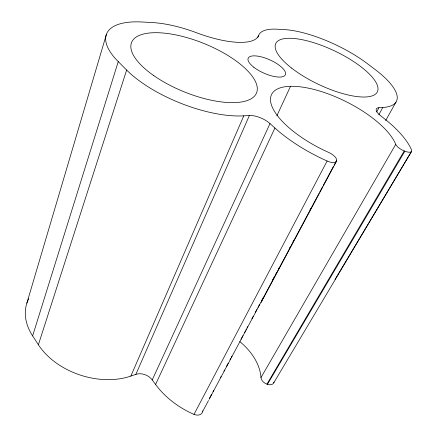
<?xml version="1.0" encoding="UTF-8"?>
<svg xmlns="http://www.w3.org/2000/svg" width="437" height="437" viewBox="0 0 437 437"><rect width="100%" height="100%" fill="white"/><g stroke="black" fill="none" stroke-linecap="round" stroke-linejoin="round"><path stroke-width="0.66" d="M28.695 298.739A65.217 45.257 17.5 0 0 32.622 335.9L38.385 344.766A65.637 46.071 18 0 0 130.849 376.082L135.841 374.362A12.4 9.237 23.7 0 1 152.24 379.928L155.567 384.456A69.598 48.157 28.6 0 0 193.995 414.385A7.478 5.539 30.1 0 0 202.708 411.364L202.784 410.895M26.876 303.12L106.399 34.414M32.622 335.9L118.252 61.628A82.757 32.07 21.7 0 1 141.987 21.992L151.874 22.522A73.858 28.154 21.8 0 1 196.432 32.72A63.556 20.758 22.1 0 0 258.622 35.452A62.256 20.473 25.1 0 1 276.921 29.192L284.017 29.574A68.145 22.282 25.4 0 1 367.364 63.655L375.416 69.751A68.756 22.653 25.6 0 1 382.812 107.475L378.874 114.647M38.385 344.766L126.643 70.051L118.252 61.628M257.846 37.309L258.622 35.452M130.849 376.082L243.78 115.843L249.38 115.505A15.961 6.73 24.4 0 1 270.006 123.578L274.911 128.014A87.979 33.846 26.4 0 0 327.133 161.013A9.625 4.037 26.9 0 0 336.687 160.286L336.665 159.904A9.614 4.031 26.9 0 0 328.706 152.458A69.521 26.695 26.4 0 1 270.476 99.986A69.521 26.695 26.4 0 1 326.417 93.256A69.521 26.695 26.4 0 1 395.736 144.39A8.647 3.174 28.4 0 0 404.209 150.945L404.864 151.207A8.647 3.174 28.4 0 0 411.496 149.847A87.979 33.846 26.4 0 0 385.134 119.306L380.441 115.565A13.361 4.61 27.4 0 1 378.983 107.704L382.812 107.475M135.841 374.362L249.38 115.505M152.24 379.928L270.006 123.578M276.856 115.849L290.523 86.28M155.567 384.456L274.911 128.014M193.995 414.385L327.133 161.013M209.525 398.254L211.453 394.644M213.059 391.634L213.698 390.432M220.439 377.792L221.084 376.585M223.973 371.171L224.613 369.964M226.541 366.353L228.147 363.344M230.075 359.733L230.714 358.531M231.359 357.324L231.998 356.122M240.989 339.27L242.917 335.66M244.523 332.65L245.162 331.443M245.807 330.241L246.446 329.039M247.091 327.832L247.73 326.63M251.903 318.802L253.187 316.399M255.437 312.182L257.366 308.571M258.005 307.369L259.611 304.36M261.539 300.749L262.178 299.542M262.823 298.34L263.462 297.138M272.453 280.281L274.381 276.67M275.987 273.66L276.626 272.459M278.555 268.848L279.194 267.646M289.469 248.385L290.113 247.178M293.003 241.759L293.642 240.558M310.019 209.864L310.658 208.657M202.708 411.364L208.493 400.527M209.132 399.325L257.005 309.609M257.65 308.402L274.037 277.697M274.676 276.49L319.015 193.4M319.66 192.198L322.55 186.779M323.194 185.572L333.475 166.306M334.119 165.099L336.687 160.286M261.053 302.551L336.392 161.461M376.694 111.899L378.983 107.704M385.702 120.536L395.982 102.094M274.026 381.96A6.883 4.572 32.9 0 1 267.46 384.32L266.931 384.139A6.883 4.578 32.8 0 1 260.971 377.584L395.736 144.39M266.931 384.139L404.209 150.945M267.46 384.32L404.864 151.207M273.726 382.872L411.425 151.595M335.053 279.407L411.61 151.306M239.776 341.581A55.035 38.035 28.6 0 1 260.971 377.584M243.78 115.843A83.472 32.791 21.9 0 1 126.643 70.051M291.566 68.057A56.258 18.556 25.4 0 0 376.716 92.895A56.258 18.556 25.4 0 0 311.455 42.007A56.258 18.556 25.4 0 0 291.566 68.057M153.808 75.645A67.385 26.122 22 0 0 256.443 93.141A67.385 26.122 22 0 0 171.949 34.184A67.385 26.122 22 0 0 153.808 75.645M253.826 67.254A20.342 7.271 24 0 0 285.082 75.24A20.342 7.271 24 0 0 261.468 56.908A20.342 7.271 24 0 0 253.826 67.254"/></g></svg>
